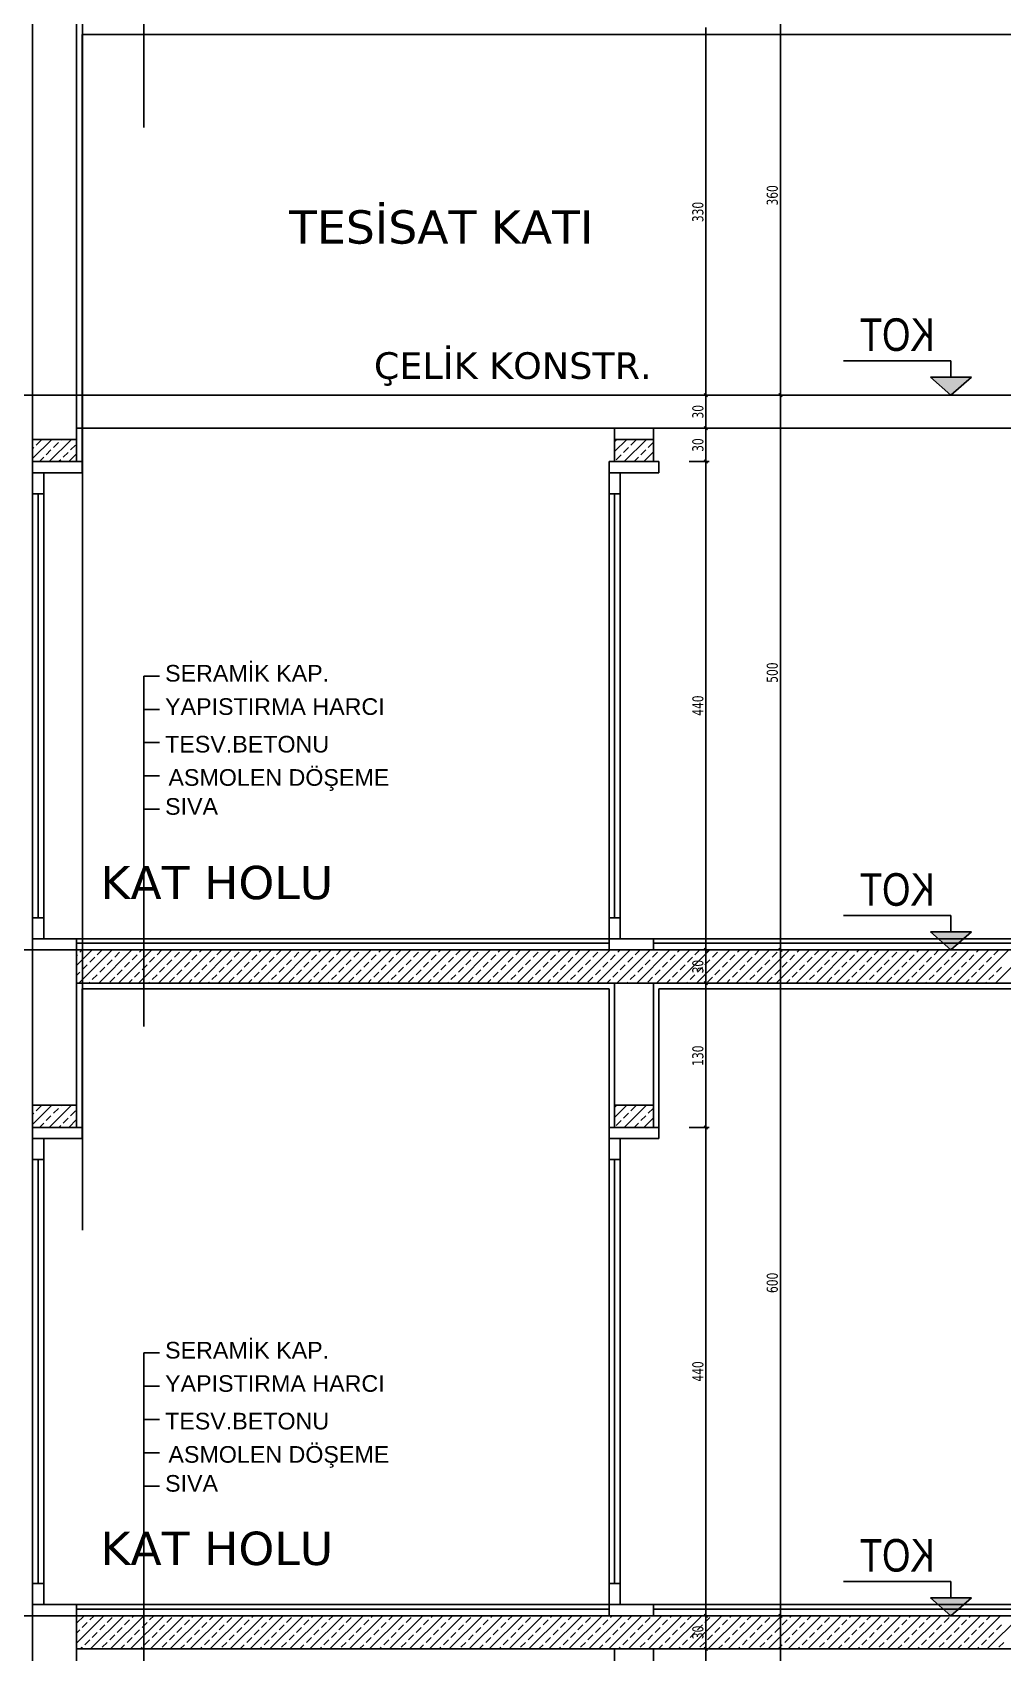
# Model space of a CAD drawing. Header units: millimetres. Extents: x 43168.9 to 43194.6, y -25545.1 to -25543.4.
# Drawn here: x 43182.2937 to 43182.4686, y -25544.4332 to -25544.1412 of the extents above; entities that cross this region are included whole.
import ezdxf
from ezdxf.enums import TextEntityAlignment as Align

# ---------------------------------------------------------------- set-up
doc = ezdxf.new("R2010")
doc.units = ezdxf.units.MM
doc.header["$LTSCALE"] = 200
doc.linetypes.add('kesit_$0$HIDDEN2', pattern=[0.1875, 0.125, -0.0625])
for name, color, linetype in [('dograma_sgh', 43, 'Continuous'), ('duv_sgh', 4, 'Continuous'), ('kaplama-gnl_sgh', 30, 'Continuous'), ('kesit_$0$izd-alt_sgh', 8, 'kesit_$0$HIDDEN2'), ('kolon-b.a_sgh', 6, 'Continuous'), ('metal-mal._sgh', 122, 'Continuous'), ('olcuic_sgh', 183, 'Continuous'), ('siva_sgh', 145, 'Continuous'), ('tarama-betonarme_sgh', 223, 'Continuous'), ('yazi-mahal_sgh', 12, 'Continuous'), ('yazi-malz_sgh', 7, 'Continuous')]:
    doc.layers.add(name, color=color, linetype=linetype)
doc.styles.add('1-200', font='arial.ttf', dxfattribs={"height": 60})
doc.styles.add('dim', font='VERDANA.TTF', dxfattribs={"width": 0.7})
doc.styles.add('kesit_$0$text2', font='arial.ttf')
doc.styles.add('text1', font='VERDANA.TTF')

msp = doc.modelspace()

# ---------------------------------------------------------------- hatches: boundary and pattern name
for points in [[(43182.45561, -25544.20332), (43182.46296, -25544.20332), (43182.45928, -25544.20656)], [(43182.45561, -25544.30332), (43182.46296, -25544.30332), (43182.45928, -25544.30656)], [(43182.45561, -25544.42332), (43182.46296, -25544.42332), (43182.45928, -25544.42656)]]:
    msp.add_hatch(color=256).paths.add_polyline_path(points)

# ---------------------------------------------------------------- linework, layer by layer
at = {"color": 0, "linetype": 'ByBlock'}
for p, q in [((43182.43988, -25544.20038), (43182.45928, -25544.20038)), ((43182.45928, -25544.20038), (43182.45928, -25544.20332)), ((43182.43988, -25544.30038), (43182.45928, -25544.30038)), ((43182.45928, -25544.30038), (43182.45928, -25544.30332)), ((43182.43988, -25544.42038), (43182.45928, -25544.42038)), ((43182.45928, -25544.42038), (43182.45928, -25544.42332))]:
    msp.add_line(p, q, dxfattribs=at)
for p, q in [((43182.46296, -25544.20332), (43182.45561, -25544.20332)), ((43182.45561, -25544.20332), (43182.45928, -25544.20656)), ((43182.45928, -25544.20656), (43182.46296, -25544.20332)), ((43182.29372, -25544.21856), (43182.30164, -25544.21856)), ((43182.39864, -25544.21856), (43182.40564, -25544.21856)), ((43182.46296, -25544.30332), (43182.45561, -25544.30332)), ((43182.45561, -25544.30332), (43182.45928, -25544.30656)), ((43182.45928, -25544.30656), (43182.46296, -25544.30332)), ((43182.29372, -25544.33856), (43182.30164, -25544.33856)), ((43182.39864, -25544.33856), (43182.40564, -25544.33856)), ((43182.46296, -25544.42332), (43182.45561, -25544.42332)), ((43182.45561, -25544.42332), (43182.45928, -25544.42656)), ((43182.45928, -25544.42656), (43182.46296, -25544.42332))]:
    msp.add_line(p, q)
at = {"color": 0, "linetype": 'ByBlock', "lineweight": -2}
for p, q in [((43182.4148, -25544.20626), (43182.4154, -25544.20686)), ((43182.4154, -25544.20686), (43182.4148, -25544.20626)), ((43182.42882, -25544.20686), (43182.42822, -25544.20626)), ((43182.42822, -25544.20626), (43182.42882, -25544.20686)), ((43182.4154, -25544.21286), (43182.4148, -25544.21226)), ((43182.4148, -25544.21226), (43182.4154, -25544.21286)), ((43182.4154, -25544.21886), (43182.4148, -25544.21826)), ((43182.4148, -25544.21826), (43182.4154, -25544.21886)), ((43182.4148, -25544.30626), (43182.4154, -25544.30686)), ((43182.4154, -25544.30686), (43182.4148, -25544.30626)), ((43182.42882, -25544.30686), (43182.42822, -25544.30626)), ((43182.42822, -25544.30626), (43182.42882, -25544.30686)), ((43182.4148, -25544.31226), (43182.4154, -25544.31286)), ((43182.4154, -25544.31286), (43182.4148, -25544.31226)), ((43182.4154, -25544.33886), (43182.4148, -25544.33826)), ((43182.4148, -25544.33826), (43182.4154, -25544.33886)), ((43182.4154, -25544.42686), (43182.4148, -25544.42626)), ((43182.4148, -25544.42626), (43182.4154, -25544.42686)), ((43182.42822, -25544.42626), (43182.42882, -25544.42686)), ((43182.42882, -25544.42686), (43182.42822, -25544.42626)), ((43182.4148, -25544.43226), (43182.4154, -25544.43286)), ((43182.4154, -25544.43286), (43182.4148, -25544.43226))]:
    msp.add_line(p, q, dxfattribs=at)
at = {"layer": 'dograma_sgh'}
for p, q in [((43182.29372, -25544.21856), (43182.29372, -25544.22056)), ((43182.30264, -25544.21856), (43182.29372, -25544.21856)), ((43182.29372, -25544.22056), (43182.30264, -25544.22056)), ((43182.29372, -25544.30456), (43182.29372, -25544.22056)), ((43182.29572, -25544.30456), (43182.29572, -25544.22056)), ((43182.30264, -25544.22056), (43182.30264, -25544.21856)), ((43182.39764, -25544.21856), (43182.39764, -25544.22056)), ((43182.40664, -25544.21856), (43182.39764, -25544.21856)), ((43182.39764, -25544.22056), (43182.40664, -25544.22056)), ((43182.39764, -25544.30456), (43182.39764, -25544.22056)), ((43182.39964, -25544.30456), (43182.39964, -25544.22056)), ((43182.40664, -25544.22056), (43182.40664, -25544.21856)), ((43182.29572, -25544.22436), (43182.29372, -25544.22436)), ((43182.29472, -25544.30076), (43182.29472, -25544.22436)), ((43182.39964, -25544.22436), (43182.39764, -25544.22436)), ((43182.39864, -25544.30076), (43182.39864, -25544.22436)), ((43182.29372, -25544.30076), (43182.29572, -25544.30076)), ((43182.39764, -25544.30076), (43182.39964, -25544.30076)), ((43182.29372, -25544.30456), (43182.29372, -25544.30656)), ((43182.30164, -25544.30456), (43182.29372, -25544.30456)), ((43182.30164, -25544.30656), (43182.30164, -25544.30456)), ((43182.39764, -25544.30456), (43182.39764, -25544.30656)), ((43182.40564, -25544.30456), (43182.39764, -25544.30456)), ((43182.40564, -25544.30656), (43182.40564, -25544.30456)), ((43182.29372, -25544.30656), (43182.30164, -25544.30656)), ((43182.39764, -25544.30656), (43182.40564, -25544.30656)), ((43182.29372, -25544.33856), (43182.29372, -25544.34056)), ((43182.30264, -25544.33856), (43182.29372, -25544.33856)), ((43182.29372, -25544.34056), (43182.30264, -25544.34056)), ((43182.29372, -25544.42456), (43182.29372, -25544.34056)), ((43182.29572, -25544.42456), (43182.29572, -25544.34056)), ((43182.30264, -25544.34056), (43182.30264, -25544.33856)), ((43182.39764, -25544.33856), (43182.39764, -25544.34056)), ((43182.40664, -25544.33856), (43182.39764, -25544.33856)), ((43182.39764, -25544.34056), (43182.40664, -25544.34056)), ((43182.39764, -25544.42456), (43182.39764, -25544.34056)), ((43182.39964, -25544.42456), (43182.39964, -25544.34056)), ((43182.40664, -25544.34056), (43182.40664, -25544.33856)), ((43182.29572, -25544.34436), (43182.29372, -25544.34436)), ((43182.29472, -25544.42076), (43182.29472, -25544.34436)), ((43182.39964, -25544.34436), (43182.39764, -25544.34436)), ((43182.39864, -25544.42076), (43182.39864, -25544.34436)), ((43182.29372, -25544.42076), (43182.29572, -25544.42076)), ((43182.39764, -25544.42076), (43182.39964, -25544.42076)), ((43182.29372, -25544.42456), (43182.29372, -25544.42656)), ((43182.30164, -25544.42456), (43182.29372, -25544.42456)), ((43182.30164, -25544.42656), (43182.30164, -25544.42456)), ((43182.39764, -25544.42456), (43182.39764, -25544.42656)), ((43182.40564, -25544.42456), (43182.39764, -25544.42456)), ((43182.40564, -25544.42656), (43182.40564, -25544.42456)), ((43182.29372, -25544.42656), (43182.30164, -25544.42656)), ((43182.39764, -25544.42656), (43182.40564, -25544.42656))]:
    msp.add_line(p, q, dxfattribs=at)
at = {"layer": 'duv_sgh'}
for p, q in [((43182.29372, -25544.13456), (43182.29372, -25544.21856)), ((43182.29372, -25544.13456), (43182.29372, -25544.21856)), ((43182.30164, -25544.13456), (43182.30164, -25544.21856)), ((43182.39864, -25544.21256), (43182.39864, -25544.21456)), ((43182.40564, -25544.21256), (43182.40564, -25544.21456)), ((43182.29372, -25544.21856), (43182.30164, -25544.21856)), ((43182.39864, -25544.21856), (43182.40564, -25544.21856)), ((43182.29372, -25544.30656), (43182.29372, -25544.33856)), ((43182.29372, -25544.30656), (43182.29372, -25544.33856)), ((43182.30164, -25544.30656), (43182.30164, -25544.33856)), ((43182.39864, -25544.31256), (43182.39864, -25544.33456)), ((43182.40564, -25544.31256), (43182.40564, -25544.33456)), ((43182.29372, -25544.33856), (43182.30164, -25544.33856)), ((43182.39864, -25544.33856), (43182.40564, -25544.33856)), ((43182.29372, -25544.42656), (43182.29372, -25544.49856)), ((43182.29372, -25544.42656), (43182.29372, -25544.49856)), ((43182.30164, -25544.42656), (43182.30164, -25544.49856)), ((43182.39864, -25544.43256), (43182.39864, -25544.49456)), ((43182.40564, -25544.43256), (43182.40564, -25544.49456))]:
    msp.add_line(p, q, dxfattribs=at)
at = {"layer": 'kaplama-gnl_sgh'}
for p, q in [((43182.30164, -25544.30456), (43182.39764, -25544.30456)), ((43182.30164, -25544.30536), (43182.39764, -25544.30536)), ((43182.40564, -25544.30456), (43182.47244, -25544.30456)), ((43182.40564, -25544.30536), (43182.47324, -25544.30536)), ((43182.30164, -25544.42456), (43182.39764, -25544.42456)), ((43182.30164, -25544.42536), (43182.39764, -25544.42536)), ((43182.40564, -25544.42456), (43182.49964, -25544.42456)), ((43182.40564, -25544.42536), (43182.49964, -25544.42536))]:
    msp.add_line(p, q, dxfattribs=at)
at = {"layer": 'kesit_$0$izd-alt_sgh'}
for p, q in [((43181.30862, -25544.20656), (43182.76331, -25544.20656)), ((43181.30862, -25544.30656), (43182.76331, -25544.30656)), ((43180.86662, -25544.42656), (43182.76331, -25544.42656))]:
    msp.add_line(p, q, dxfattribs=at)
at = {"layer": 'kolon-b.a_sgh'}
for p, q in [((43182.30164, -25544.21456), (43182.29372, -25544.21456)), ((43182.29372, -25544.21456), (43182.29372, -25544.21856)), ((43182.30164, -25544.21856), (43182.30164, -25544.21456)), ((43182.40564, -25544.21456), (43182.39864, -25544.21456)), ((43182.39864, -25544.21456), (43182.39864, -25544.21856)), ((43182.40564, -25544.21856), (43182.40564, -25544.21456)), ((43182.29372, -25544.21856), (43182.30164, -25544.21856)), ((43182.39864, -25544.21856), (43182.40564, -25544.21856)), ((43182.30164, -25544.30656), (43182.48764, -25544.30656)), ((43182.30164, -25544.31256), (43182.48764, -25544.31256)), ((43182.30164, -25544.33456), (43182.29372, -25544.33456)), ((43182.29372, -25544.33456), (43182.29372, -25544.33856)), ((43182.30164, -25544.33856), (43182.30164, -25544.33456)), ((43182.40564, -25544.33456), (43182.39864, -25544.33456)), ((43182.39864, -25544.33456), (43182.39864, -25544.33856)), ((43182.40564, -25544.33856), (43182.40564, -25544.33456)), ((43182.29372, -25544.33856), (43182.30164, -25544.33856)), ((43182.39864, -25544.33856), (43182.40564, -25544.33856)), ((43182.30164, -25544.42656), (43182.51164, -25544.42656)), ((43182.30164, -25544.42656), (43182.51164, -25544.42656)), ((43182.30164, -25544.43256), (43182.51164, -25544.43256))]:
    msp.add_line(p, q, dxfattribs=at)
at = {"layer": 'metal-mal._sgh'}
for p, q in [((43182.30164, -25544.20656), (43182.57735, -25544.20656)), ((43182.30164, -25544.21256), (43182.56596, -25544.21256))]:
    msp.add_line(p, q, dxfattribs=at)
at = {"layer": 'olcuic_sgh'}
for p, q in [((43182.42852, -25544.20681), (43182.42852, -25544.13431)), ((43182.4151, -25544.20681), (43182.4151, -25544.14031)), ((43182.4121, -25544.20656), (43182.4157, -25544.20656)), ((43182.4121, -25544.20656), (43182.4157, -25544.20656)), ((43182.4151, -25544.21281), (43182.4151, -25544.20631)), ((43182.42552, -25544.20656), (43182.42912, -25544.20656)), ((43182.42552, -25544.20656), (43182.42912, -25544.20656)), ((43182.42852, -25544.30681), (43182.42852, -25544.20631)), ((43182.4121, -25544.21256), (43182.4157, -25544.21256)), ((43182.4121, -25544.21256), (43182.4157, -25544.21256)), ((43182.4151, -25544.21881), (43182.4151, -25544.21231)), ((43182.4151, -25544.30681), (43182.4151, -25544.21831)), ((43182.4121, -25544.21856), (43182.4157, -25544.21856)), ((43182.4121, -25544.21856), (43182.4157, -25544.21856)), ((43182.4121, -25544.30656), (43182.4157, -25544.30656)), ((43182.4121, -25544.30656), (43182.4157, -25544.30656)), ((43182.4151, -25544.31281), (43182.4151, -25544.30631)), ((43182.42552, -25544.30656), (43182.42912, -25544.30656)), ((43182.42552, -25544.30656), (43182.42912, -25544.30656)), ((43182.42852, -25544.42681), (43182.42852, -25544.30631)), ((43182.4121, -25544.31256), (43182.4157, -25544.31256)), ((43182.4121, -25544.31256), (43182.4157, -25544.31256)), ((43182.4151, -25544.33881), (43182.4151, -25544.31231)), ((43182.4121, -25544.33856), (43182.4157, -25544.33856)), ((43182.4121, -25544.33856), (43182.4157, -25544.33856)), ((43182.4151, -25544.42681), (43182.4151, -25544.33831)), ((43182.4121, -25544.42656), (43182.4157, -25544.42656)), ((43182.4121, -25544.42656), (43182.4157, -25544.42656)), ((43182.4151, -25544.43281), (43182.4151, -25544.42631)), ((43182.42552, -25544.42656), (43182.42912, -25544.42656)), ((43182.42552, -25544.42656), (43182.42912, -25544.42656)), ((43182.42852, -25544.58681), (43182.42852, -25544.42631)), ((43182.4121, -25544.43256), (43182.4157, -25544.43256)), ((43182.4121, -25544.43256), (43182.4157, -25544.43256)), ((43182.4151, -25544.49881), (43182.4151, -25544.43231))]:
    msp.add_line(p, q, dxfattribs=at)
at = {"layer": 'siva_sgh'}
for p, q in [((43182.30272, -25543.72656), (43182.30272, -25544.3571)), ((43182.30264, -25544.21856), (43182.30264, -25544.14156)), ((43182.30264, -25544.14156), (43182.51264, -25544.14156)), ((43182.30264, -25544.33856), (43182.30264, -25544.31356)), ((43182.30264, -25544.31356), (43182.39764, -25544.31356)), ((43182.39764, -25544.31356), (43182.39764, -25544.33856)), ((43182.40664, -25544.33856), (43182.40664, -25544.31356)), ((43182.40664, -25544.31356), (43182.48864, -25544.31356))]:
    msp.add_line(p, q, dxfattribs=at)
at = {"layer": 'tarama-betonarme_sgh'}
for p, q in [((43182.29372, -25544.21801), (43182.29716, -25544.21456)), ((43182.29438, -25544.21558), (43182.29526, -25544.21469)), ((43182.2967, -25544.21856), (43182.3007, -25544.21456)), ((43182.29747, -25544.21602), (43182.29836, -25544.21513)), ((43182.2988, -25544.21469), (43182.29893, -25544.21456)), ((43182.39864, -25544.21676), (43182.40084, -25544.21456)), ((43182.39864, -25544.21499), (43182.39907, -25544.21456)), ((43182.40038, -25544.21856), (43182.40438, -25544.21456)), ((43182.40159, -25544.21558), (43182.40248, -25544.21469)), ((43182.40469, -25544.21602), (43182.40557, -25544.21513)), ((43182.29372, -25544.21624), (43182.29394, -25544.21602)), ((43182.29493, -25544.21856), (43182.29571, -25544.21779)), ((43182.29615, -25544.21734), (43182.29703, -25544.21646)), ((43182.29847, -25544.21856), (43182.2988, -25544.21823)), ((43182.29924, -25544.21779), (43182.30013, -25544.2169)), ((43182.30024, -25544.21856), (43182.30164, -25544.21716)), ((43182.30057, -25544.21646), (43182.30145, -25544.21558)), ((43182.39894, -25544.21823), (43182.39982, -25544.21734)), ((43182.40027, -25544.2169), (43182.40115, -25544.21602)), ((43182.40214, -25544.21856), (43182.40292, -25544.21779)), ((43182.40336, -25544.21734), (43182.40424, -25544.21646)), ((43182.40391, -25544.21856), (43182.40564, -25544.21683)), ((43182.30164, -25544.30937), (43182.30445, -25544.30656)), ((43182.30164, -25544.30758), (43182.30178, -25544.30743)), ((43182.30204, -25544.31256), (43182.30804, -25544.30656)), ((43182.30223, -25544.30698), (43182.30265, -25544.30656)), ((43182.30402, -25544.30878), (43182.30492, -25544.30788)), ((43182.30537, -25544.30743), (43182.30625, -25544.30656)), ((43182.30563, -25544.31256), (43182.31163, -25544.30656)), ((43182.30717, -25544.30923), (43182.30807, -25544.30833)), ((43182.30851, -25544.30788), (43182.30941, -25544.30698)), ((43182.30923, -25544.31256), (43182.31523, -25544.30656)), ((43182.31031, -25544.30968), (43182.31121, -25544.30878)), ((43182.31166, -25544.30833), (43182.31256, -25544.30743)), ((43182.31282, -25544.31256), (43182.31882, -25544.30656)), ((43182.313, -25544.30698), (43182.31343, -25544.30656)), ((43182.3148, -25544.30878), (43182.3157, -25544.30788)), ((43182.31615, -25544.30743), (43182.31702, -25544.30656)), ((43182.31641, -25544.31256), (43182.32241, -25544.30656)), ((43182.31794, -25544.30923), (43182.31884, -25544.30833)), ((43182.31929, -25544.30788), (43182.32019, -25544.30698)), ((43182.32, -25544.31256), (43182.326, -25544.30656)), ((43182.32109, -25544.30968), (43182.32199, -25544.30878)), ((43182.32243, -25544.30833), (43182.32333, -25544.30743)), ((43182.3236, -25544.31256), (43182.3296, -25544.30656)), ((43182.32378, -25544.30698), (43182.32421, -25544.30656)), ((43182.32558, -25544.30878), (43182.32648, -25544.30788)), ((43182.32692, -25544.30743), (43182.3278, -25544.30656)), ((43182.32719, -25544.31256), (43182.33319, -25544.30656)), ((43182.32872, -25544.30923), (43182.32962, -25544.30833)), ((43182.33007, -25544.30788), (43182.33097, -25544.30698)), ((43182.33078, -25544.31256), (43182.33678, -25544.30656)), ((43182.33186, -25544.30968), (43182.33276, -25544.30878)), ((43182.33321, -25544.30833), (43182.33411, -25544.30743)), ((43182.33437, -25544.31256), (43182.34037, -25544.30656)), ((43182.33456, -25544.30698), (43182.33498, -25544.30656)), ((43182.33635, -25544.30878), (43182.33725, -25544.30788)), ((43182.3377, -25544.30743), (43182.33858, -25544.30656)), ((43182.33796, -25544.31256), (43182.34396, -25544.30656)), ((43182.3395, -25544.30923), (43182.34039, -25544.30833)), ((43182.34084, -25544.30788), (43182.34174, -25544.30698)), ((43182.34156, -25544.31256), (43182.34756, -25544.30656)), ((43182.34264, -25544.30968), (43182.34354, -25544.30878)), ((43182.34399, -25544.30833), (43182.34488, -25544.30743)), ((43182.34515, -25544.31256), (43182.35115, -25544.30656)), ((43182.34533, -25544.30698), (43182.34576, -25544.30656)), ((43182.34713, -25544.30878), (43182.34803, -25544.30788)), ((43182.34848, -25544.30743), (43182.34935, -25544.30656)), ((43182.34874, -25544.31256), (43182.35474, -25544.30656)), ((43182.35027, -25544.30923), (43182.35117, -25544.30833)), ((43182.35162, -25544.30788), (43182.35252, -25544.30698)), ((43182.35233, -25544.31256), (43182.35833, -25544.30656)), ((43182.35342, -25544.30968), (43182.35431, -25544.30878)), ((43182.35476, -25544.30833), (43182.35566, -25544.30743)), ((43182.35592, -25544.31256), (43182.36192, -25544.30656)), ((43182.35611, -25544.30698), (43182.35654, -25544.30656)), ((43182.35791, -25544.30878), (43182.3588, -25544.30788)), ((43182.35925, -25544.30743), (43182.36013, -25544.30656)), ((43182.35952, -25544.31256), (43182.36552, -25544.30656)), ((43182.36105, -25544.30923), (43182.36195, -25544.30833)), ((43182.3624, -25544.30788), (43182.36329, -25544.30698)), ((43182.36311, -25544.31256), (43182.36911, -25544.30656)), ((43182.36419, -25544.30968), (43182.36509, -25544.30878)), ((43182.36554, -25544.30833), (43182.36644, -25544.30743)), ((43182.3667, -25544.31256), (43182.3727, -25544.30656)), ((43182.36689, -25544.30698), (43182.36731, -25544.30656)), ((43182.36868, -25544.30878), (43182.36958, -25544.30788)), ((43182.37003, -25544.30743), (43182.3709, -25544.30656)), ((43182.37029, -25544.31256), (43182.37629, -25544.30656)), ((43182.37183, -25544.30923), (43182.37272, -25544.30833)), ((43182.37317, -25544.30788), (43182.37407, -25544.30698)), ((43182.37388, -25544.31256), (43182.37988, -25544.30656)), ((43182.37497, -25544.30968), (43182.37587, -25544.30878)), ((43182.37632, -25544.30833), (43182.37721, -25544.30743)), ((43182.37748, -25544.31256), (43182.38348, -25544.30656)), ((43182.37766, -25544.30698), (43182.37809, -25544.30656)), ((43182.37946, -25544.30878), (43182.38036, -25544.30788)), ((43182.38081, -25544.30743), (43182.38168, -25544.30656)), ((43182.38107, -25544.31256), (43182.38707, -25544.30656)), ((43182.3826, -25544.30923), (43182.3835, -25544.30833)), ((43182.38395, -25544.30788), (43182.38485, -25544.30698)), ((43182.38466, -25544.31256), (43182.39066, -25544.30656)), ((43182.38575, -25544.30968), (43182.38664, -25544.30878)), ((43182.38709, -25544.30833), (43182.38799, -25544.30743)), ((43182.38825, -25544.31256), (43182.39425, -25544.30656)), ((43182.38844, -25544.30698), (43182.38886, -25544.30656)), ((43182.39024, -25544.30878), (43182.39113, -25544.30788)), ((43182.39158, -25544.30743), (43182.39246, -25544.30656)), ((43182.39184, -25544.31256), (43182.39784, -25544.30656)), ((43182.39338, -25544.30923), (43182.39428, -25544.30833)), ((43182.39473, -25544.30788), (43182.39562, -25544.30698)), ((43182.39544, -25544.31256), (43182.40144, -25544.30656)), ((43182.39652, -25544.30968), (43182.39742, -25544.30878)), ((43182.39787, -25544.30833), (43182.39877, -25544.30743)), ((43182.39903, -25544.31256), (43182.40503, -25544.30656)), ((43182.39922, -25544.30698), (43182.39964, -25544.30656)), ((43182.40101, -25544.30878), (43182.40191, -25544.30788)), ((43182.40236, -25544.30743), (43182.40323, -25544.30656)), ((43182.40262, -25544.31256), (43182.40862, -25544.30656)), ((43182.40415, -25544.30923), (43182.40505, -25544.30833)), ((43182.4055, -25544.30788), (43182.4064, -25544.30698)), ((43182.40621, -25544.31256), (43182.41221, -25544.30656)), ((43182.4073, -25544.30968), (43182.4082, -25544.30878)), ((43182.40864, -25544.30833), (43182.40954, -25544.30743)), ((43182.40981, -25544.31256), (43182.41581, -25544.30656)), ((43182.40999, -25544.30698), (43182.41042, -25544.30656)), ((43182.41179, -25544.30878), (43182.41269, -25544.30788)), ((43182.41313, -25544.30743), (43182.41401, -25544.30656)), ((43182.4134, -25544.31256), (43182.4194, -25544.30656)), ((43182.41493, -25544.30923), (43182.41583, -25544.30833)), ((43182.41628, -25544.30788), (43182.41718, -25544.30698)), ((43182.41699, -25544.31256), (43182.42299, -25544.30656)), ((43182.41807, -25544.30968), (43182.41897, -25544.30878)), ((43182.41942, -25544.30833), (43182.42032, -25544.30743)), ((43182.42058, -25544.31256), (43182.42658, -25544.30656)), ((43182.42077, -25544.30698), (43182.42119, -25544.30656)), ((43182.42256, -25544.30878), (43182.42346, -25544.30788)), ((43182.42391, -25544.30743), (43182.42479, -25544.30656)), ((43182.42417, -25544.31256), (43182.43017, -25544.30656)), ((43182.42571, -25544.30923), (43182.42661, -25544.30833)), ((43182.42705, -25544.30788), (43182.42795, -25544.30698)), ((43182.42777, -25544.31256), (43182.43377, -25544.30656)), ((43182.42885, -25544.30968), (43182.42975, -25544.30878)), ((43182.4302, -25544.30833), (43182.4311, -25544.30743)), ((43182.43136, -25544.31256), (43182.43736, -25544.30656)), ((43182.43154, -25544.30698), (43182.43197, -25544.30656)), ((43182.43334, -25544.30878), (43182.43424, -25544.30788)), ((43182.43469, -25544.30743), (43182.43556, -25544.30656)), ((43182.43495, -25544.31256), (43182.44095, -25544.30656)), ((43182.43648, -25544.30923), (43182.43738, -25544.30833)), ((43182.43783, -25544.30788), (43182.43873, -25544.30698)), ((43182.43854, -25544.31256), (43182.44454, -25544.30656)), ((43182.43963, -25544.30968), (43182.44052, -25544.30878)), ((43182.44097, -25544.30833), (43182.44187, -25544.30743)), ((43182.44213, -25544.31256), (43182.44813, -25544.30656)), ((43182.44232, -25544.30698), (43182.44275, -25544.30656)), ((43182.44412, -25544.30878), (43182.44501, -25544.30788)), ((43182.44546, -25544.30743), (43182.44634, -25544.30656)), ((43182.44573, -25544.31256), (43182.45173, -25544.30656)), ((43182.44726, -25544.30923), (43182.44816, -25544.30833)), ((43182.44861, -25544.30788), (43182.4495, -25544.30698)), ((43182.44932, -25544.31256), (43182.45532, -25544.30656)), ((43182.4504, -25544.30968), (43182.4513, -25544.30878)), ((43182.45175, -25544.30833), (43182.45265, -25544.30743)), ((43182.45291, -25544.31256), (43182.45891, -25544.30656)), ((43182.4531, -25544.30698), (43182.45352, -25544.30656)), ((43182.45489, -25544.30878), (43182.45579, -25544.30788)), ((43182.45624, -25544.30743), (43182.45711, -25544.30656)), ((43182.4565, -25544.31256), (43182.4625, -25544.30656)), ((43182.45804, -25544.30923), (43182.45893, -25544.30833)), ((43182.45938, -25544.30788), (43182.46028, -25544.30698)), ((43182.46009, -25544.31256), (43182.46609, -25544.30656)), ((43182.46118, -25544.30968), (43182.46208, -25544.30878)), ((43182.46253, -25544.30833), (43182.46342, -25544.30743)), ((43182.46369, -25544.31256), (43182.46969, -25544.30656)), ((43182.46387, -25544.30698), (43182.4643, -25544.30656)), ((43182.46567, -25544.30878), (43182.46657, -25544.30788)), ((43182.46702, -25544.30743), (43182.46789, -25544.30656)), ((43182.46728, -25544.31256), (43182.47328, -25544.30656)), ((43182.30164, -25544.31117), (43182.30223, -25544.31058)), ((43182.30268, -25544.31013), (43182.30358, -25544.30923)), ((43182.30447, -25544.31192), (43182.30537, -25544.31103)), ((43182.30582, -25544.31058), (43182.30672, -25544.30968)), ((43182.30762, -25544.31237), (43182.30851, -25544.31147)), ((43182.30896, -25544.31103), (43182.30986, -25544.31013)), ((43182.31211, -25544.31147), (43182.313, -25544.31058)), ((43182.31345, -25544.31013), (43182.31435, -25544.30923)), ((43182.31525, -25544.31192), (43182.31615, -25544.31103)), ((43182.3166, -25544.31058), (43182.3175, -25544.30968)), ((43182.31839, -25544.31237), (43182.31929, -25544.31147)), ((43182.31974, -25544.31103), (43182.32064, -25544.31013)), ((43182.32288, -25544.31147), (43182.32378, -25544.31058)), ((43182.32423, -25544.31013), (43182.32513, -25544.30923)), ((43182.32603, -25544.31192), (43182.32692, -25544.31103)), ((43182.32737, -25544.31058), (43182.32827, -25544.30968)), ((43182.32917, -25544.31237), (43182.33007, -25544.31147)), ((43182.33052, -25544.31103), (43182.33141, -25544.31013)), ((43182.33366, -25544.31147), (43182.33456, -25544.31058)), ((43182.33501, -25544.31013), (43182.3359, -25544.30923)), ((43182.3368, -25544.31192), (43182.3377, -25544.31103)), ((43182.33815, -25544.31058), (43182.33905, -25544.30968)), ((43182.33995, -25544.31237), (43182.34084, -25544.31147)), ((43182.34129, -25544.31103), (43182.34219, -25544.31013)), ((43182.34444, -25544.31147), (43182.34533, -25544.31058)), ((43182.34578, -25544.31013), (43182.34668, -25544.30923)), ((43182.34758, -25544.31192), (43182.34848, -25544.31103)), ((43182.34893, -25544.31058), (43182.34982, -25544.30968)), ((43182.35072, -25544.31237), (43182.35162, -25544.31147)), ((43182.35207, -25544.31103), (43182.35297, -25544.31013)), ((43182.35521, -25544.31147), (43182.35611, -25544.31058)), ((43182.35656, -25544.31013), (43182.35746, -25544.30923)), ((43182.35836, -25544.31192), (43182.35925, -25544.31103)), ((43182.3597, -25544.31058), (43182.3606, -25544.30968)), ((43182.3615, -25544.31237), (43182.3624, -25544.31147)), ((43182.36285, -25544.31103), (43182.36374, -25544.31013)), ((43182.36599, -25544.31147), (43182.36689, -25544.31058)), ((43182.36734, -25544.31013), (43182.36823, -25544.30923)), ((43182.36913, -25544.31192), (43182.37003, -25544.31103)), ((43182.37048, -25544.31058), (43182.37138, -25544.30968)), ((43182.37227, -25544.31237), (43182.37317, -25544.31147)), ((43182.37362, -25544.31103), (43182.37452, -25544.31013)), ((43182.37676, -25544.31147), (43182.37766, -25544.31058)), ((43182.37811, -25544.31013), (43182.37901, -25544.30923)), ((43182.37991, -25544.31192), (43182.38081, -25544.31103)), ((43182.38125, -25544.31058), (43182.38215, -25544.30968)), ((43182.38305, -25544.31237), (43182.38395, -25544.31147)), ((43182.3844, -25544.31103), (43182.3853, -25544.31013)), ((43182.38754, -25544.31147), (43182.38844, -25544.31058)), ((43182.38889, -25544.31013), (43182.38979, -25544.30923)), ((43182.39068, -25544.31192), (43182.39158, -25544.31103)), ((43182.39203, -25544.31058), (43182.39293, -25544.30968)), ((43182.39383, -25544.31237), (43182.39473, -25544.31147)), ((43182.39517, -25544.31103), (43182.39607, -25544.31013)), ((43182.39832, -25544.31147), (43182.39922, -25544.31058)), ((43182.39966, -25544.31013), (43182.40056, -25544.30923)), ((43182.40146, -25544.31192), (43182.40236, -25544.31103)), ((43182.40281, -25544.31058), (43182.40371, -25544.30968)), ((43182.4046, -25544.31237), (43182.4055, -25544.31147)), ((43182.40595, -25544.31103), (43182.40685, -25544.31013)), ((43182.40909, -25544.31147), (43182.40999, -25544.31058)), ((43182.41044, -25544.31013), (43182.41134, -25544.30923)), ((43182.41224, -25544.31192), (43182.41313, -25544.31103)), ((43182.41358, -25544.31058), (43182.41448, -25544.30968)), ((43182.41538, -25544.31237), (43182.41628, -25544.31147)), ((43182.41673, -25544.31103), (43182.41762, -25544.31013)), ((43182.41987, -25544.31147), (43182.42077, -25544.31058)), ((43182.42122, -25544.31013), (43182.42212, -25544.30923)), ((43182.42301, -25544.31192), (43182.42391, -25544.31103)), ((43182.42436, -25544.31058), (43182.42526, -25544.30968)), ((43182.42616, -25544.31237), (43182.42705, -25544.31147)), ((43182.4275, -25544.31103), (43182.4284, -25544.31013)), ((43182.43065, -25544.31147), (43182.43154, -25544.31058)), ((43182.43199, -25544.31013), (43182.43289, -25544.30923)), ((43182.43379, -25544.31192), (43182.43469, -25544.31103)), ((43182.43514, -25544.31058), (43182.43603, -25544.30968)), ((43182.43693, -25544.31237), (43182.43783, -25544.31147)), ((43182.43828, -25544.31103), (43182.43918, -25544.31013)), ((43182.44142, -25544.31147), (43182.44232, -25544.31058)), ((43182.44277, -25544.31013), (43182.44367, -25544.30923)), ((43182.44457, -25544.31192), (43182.44546, -25544.31103)), ((43182.44591, -25544.31058), (43182.44681, -25544.30968)), ((43182.44771, -25544.31237), (43182.44861, -25544.31147)), ((43182.44906, -25544.31103), (43182.44995, -25544.31013)), ((43182.4522, -25544.31147), (43182.4531, -25544.31058)), ((43182.45355, -25544.31013), (43182.45444, -25544.30923)), ((43182.45534, -25544.31192), (43182.45624, -25544.31103)), ((43182.45669, -25544.31058), (43182.45759, -25544.30968)), ((43182.45849, -25544.31237), (43182.45938, -25544.31147)), ((43182.45983, -25544.31103), (43182.46073, -25544.31013)), ((43182.46298, -25544.31147), (43182.46387, -25544.31058)), ((43182.46432, -25544.31013), (43182.46522, -25544.30923)), ((43182.46612, -25544.31192), (43182.46702, -25544.31103)), ((43182.46747, -25544.31058), (43182.46836, -25544.30968)), ((43182.30384, -25544.31256), (43182.30402, -25544.31237)), ((43182.31102, -25544.31256), (43182.31166, -25544.31192)), ((43182.31461, -25544.31256), (43182.3148, -25544.31237)), ((43182.3218, -25544.31256), (43182.32243, -25544.31192)), ((43182.32539, -25544.31256), (43182.32558, -25544.31237)), ((43182.33258, -25544.31256), (43182.33321, -25544.31192)), ((43182.33617, -25544.31256), (43182.33635, -25544.31237)), ((43182.34335, -25544.31256), (43182.34399, -25544.31192)), ((43182.34694, -25544.31256), (43182.34713, -25544.31237)), ((43182.35413, -25544.31256), (43182.35476, -25544.31192)), ((43182.35772, -25544.31256), (43182.35791, -25544.31237)), ((43182.3649, -25544.31256), (43182.36554, -25544.31192)), ((43182.3685, -25544.31256), (43182.36868, -25544.31237)), ((43182.37568, -25544.31256), (43182.37632, -25544.31192)), ((43182.37927, -25544.31256), (43182.37946, -25544.31237)), ((43182.38646, -25544.31256), (43182.38709, -25544.31192)), ((43182.39005, -25544.31256), (43182.39024, -25544.31237)), ((43182.39723, -25544.31256), (43182.39787, -25544.31192)), ((43182.40083, -25544.31256), (43182.40101, -25544.31237)), ((43182.40801, -25544.31256), (43182.40864, -25544.31192)), ((43182.4116, -25544.31256), (43182.41179, -25544.31237)), ((43182.41879, -25544.31256), (43182.41942, -25544.31192)), ((43182.42238, -25544.31256), (43182.42256, -25544.31237)), ((43182.42956, -25544.31256), (43182.4302, -25544.31192)), ((43182.43315, -25544.31256), (43182.43334, -25544.31237)), ((43182.44034, -25544.31256), (43182.44097, -25544.31192)), ((43182.44393, -25544.31256), (43182.44412, -25544.31237)), ((43182.45111, -25544.31256), (43182.45175, -25544.31192)), ((43182.45471, -25544.31256), (43182.45489, -25544.31237)), ((43182.46189, -25544.31256), (43182.46253, -25544.31192)), ((43182.46548, -25544.31256), (43182.46567, -25544.31237)), ((43182.29372, -25544.33801), (43182.29716, -25544.33456)), ((43182.29438, -25544.33558), (43182.29526, -25544.33469)), ((43182.2967, -25544.33856), (43182.3007, -25544.33456)), ((43182.29747, -25544.33602), (43182.29836, -25544.33513)), ((43182.2988, -25544.33469), (43182.29893, -25544.33456)), ((43182.39864, -25544.33676), (43182.40084, -25544.33456)), ((43182.39864, -25544.33499), (43182.39907, -25544.33456)), ((43182.40038, -25544.33856), (43182.40438, -25544.33456)), ((43182.40159, -25544.33558), (43182.40248, -25544.33469)), ((43182.40469, -25544.33602), (43182.40557, -25544.33513)), ((43182.29372, -25544.33624), (43182.29394, -25544.33602)), ((43182.29493, -25544.33856), (43182.29571, -25544.33779)), ((43182.29615, -25544.33734), (43182.29703, -25544.33646)), ((43182.29924, -25544.33779), (43182.30013, -25544.3369)), ((43182.30024, -25544.33856), (43182.30164, -25544.33716)), ((43182.30057, -25544.33646), (43182.30145, -25544.33558)), ((43182.39894, -25544.33823), (43182.39982, -25544.33734)), ((43182.40027, -25544.3369), (43182.40115, -25544.33602)), ((43182.40214, -25544.33856), (43182.40292, -25544.33779)), ((43182.40336, -25544.33734), (43182.40424, -25544.33646)), ((43182.40391, -25544.33856), (43182.40564, -25544.33683)), ((43182.29847, -25544.33856), (43182.2988, -25544.33823)), ((43182.30164, -25544.42791), (43182.30299, -25544.42656)), ((43182.30164, -25544.4315), (43182.30658, -25544.42656)), ((43182.30268, -25544.42867), (43182.30358, -25544.42777)), ((43182.30402, -25544.42732), (43182.30479, -25544.42656)), ((43182.30417, -25544.43256), (43182.31017, -25544.42656)), ((43182.30582, -25544.42912), (43182.30672, -25544.42822)), ((43182.30717, -25544.42777), (43182.30807, -25544.42687)), ((43182.30777, -25544.43256), (43182.31377, -25544.42656)), ((43182.31031, -25544.42822), (43182.31121, -25544.42732)), ((43182.31136, -25544.43256), (43182.31736, -25544.42656)), ((43182.31166, -25544.42687), (43182.31197, -25544.42656)), ((43182.31345, -25544.42867), (43182.31435, -25544.42777)), ((43182.3148, -25544.42732), (43182.31556, -25544.42656)), ((43182.31495, -25544.43256), (43182.32095, -25544.42656)), ((43182.3166, -25544.42912), (43182.3175, -25544.42822)), ((43182.31794, -25544.42777), (43182.31884, -25544.42687)), ((43182.31854, -25544.43256), (43182.32454, -25544.42656)), ((43182.32109, -25544.42822), (43182.32199, -25544.42732)), ((43182.32213, -25544.43256), (43182.32813, -25544.42656)), ((43182.32243, -25544.42687), (43182.32275, -25544.42656)), ((43182.32423, -25544.42867), (43182.32513, -25544.42777)), ((43182.32558, -25544.42732), (43182.32634, -25544.42656)), ((43182.32573, -25544.43256), (43182.33173, -25544.42656)), ((43182.32737, -25544.42912), (43182.32827, -25544.42822)), ((43182.32872, -25544.42777), (43182.32962, -25544.42687)), ((43182.32932, -25544.43256), (43182.33532, -25544.42656)), ((43182.33186, -25544.42822), (43182.33276, -25544.42732)), ((43182.33291, -25544.43256), (43182.33891, -25544.42656)), ((43182.33321, -25544.42687), (43182.33352, -25544.42656)), ((43182.33501, -25544.42867), (43182.3359, -25544.42777)), ((43182.33635, -25544.42732), (43182.33711, -25544.42656)), ((43182.3365, -25544.43256), (43182.3425, -25544.42656)), ((43182.33815, -25544.42912), (43182.33905, -25544.42822)), ((43182.3395, -25544.42777), (43182.34039, -25544.42687)), ((43182.34009, -25544.43256), (43182.34609, -25544.42656)), ((43182.34264, -25544.42822), (43182.34354, -25544.42732)), ((43182.34369, -25544.43256), (43182.34969, -25544.42656)), ((43182.34399, -25544.42687), (43182.3443, -25544.42656)), ((43182.34578, -25544.42867), (43182.34668, -25544.42777)), ((43182.34713, -25544.42732), (43182.34789, -25544.42656)), ((43182.34728, -25544.43256), (43182.35328, -25544.42656)), ((43182.34893, -25544.42912), (43182.34982, -25544.42822)), ((43182.35027, -25544.42777), (43182.35117, -25544.42687)), ((43182.35087, -25544.43256), (43182.35687, -25544.42656)), ((43182.35342, -25544.42822), (43182.35431, -25544.42732)), ((43182.35446, -25544.43256), (43182.36046, -25544.42656)), ((43182.35476, -25544.42687), (43182.35508, -25544.42656)), ((43182.35656, -25544.42867), (43182.35746, -25544.42777)), ((43182.35791, -25544.42732), (43182.35867, -25544.42656)), ((43182.35806, -25544.43256), (43182.36406, -25544.42656)), ((43182.3597, -25544.42912), (43182.3606, -25544.42822)), ((43182.36105, -25544.42777), (43182.36195, -25544.42687)), ((43182.36165, -25544.43256), (43182.36765, -25544.42656)), ((43182.36419, -25544.42822), (43182.36509, -25544.42732)), ((43182.36524, -25544.43256), (43182.37124, -25544.42656)), ((43182.36554, -25544.42687), (43182.36585, -25544.42656)), ((43182.36734, -25544.42867), (43182.36823, -25544.42777)), ((43182.36868, -25544.42732), (43182.36944, -25544.42656)), ((43182.36883, -25544.43256), (43182.37483, -25544.42656)), ((43182.37048, -25544.42912), (43182.37138, -25544.42822)), ((43182.37183, -25544.42777), (43182.37272, -25544.42687)), ((43182.37242, -25544.43256), (43182.37842, -25544.42656)), ((43182.37497, -25544.42822), (43182.37587, -25544.42732)), ((43182.37602, -25544.43256), (43182.38202, -25544.42656)), ((43182.37632, -25544.42687), (43182.37663, -25544.42656)), ((43182.37811, -25544.42867), (43182.37901, -25544.42777)), ((43182.37946, -25544.42732), (43182.38022, -25544.42656)), ((43182.37961, -25544.43256), (43182.38561, -25544.42656)), ((43182.38125, -25544.42912), (43182.38215, -25544.42822)), ((43182.3826, -25544.42777), (43182.3835, -25544.42687)), ((43182.3832, -25544.43256), (43182.3892, -25544.42656)), ((43182.38575, -25544.42822), (43182.38664, -25544.42732)), ((43182.38679, -25544.43256), (43182.39279, -25544.42656)), ((43182.38709, -25544.42687), (43182.3874, -25544.42656)), ((43182.38889, -25544.42867), (43182.38979, -25544.42777)), ((43182.39024, -25544.42732), (43182.391, -25544.42656)), ((43182.39038, -25544.43256), (43182.39638, -25544.42656)), ((43182.39203, -25544.42912), (43182.39293, -25544.42822)), ((43182.39338, -25544.42777), (43182.39428, -25544.42687)), ((43182.39398, -25544.43256), (43182.39998, -25544.42656)), ((43182.39652, -25544.42822), (43182.39742, -25544.42732)), ((43182.39757, -25544.43256), (43182.40357, -25544.42656)), ((43182.39787, -25544.42687), (43182.39818, -25544.42656)), ((43182.39966, -25544.42867), (43182.40056, -25544.42777)), ((43182.40101, -25544.42732), (43182.40177, -25544.42656)), ((43182.40116, -25544.43256), (43182.40716, -25544.42656)), ((43182.40281, -25544.42912), (43182.40371, -25544.42822)), ((43182.40415, -25544.42777), (43182.40505, -25544.42687)), ((43182.40475, -25544.43256), (43182.41075, -25544.42656)), ((43182.4073, -25544.42822), (43182.4082, -25544.42732)), ((43182.40834, -25544.43256), (43182.41434, -25544.42656)), ((43182.40864, -25544.42687), (43182.40896, -25544.42656)), ((43182.41044, -25544.42867), (43182.41134, -25544.42777)), ((43182.41179, -25544.42732), (43182.41255, -25544.42656)), ((43182.41194, -25544.43256), (43182.41794, -25544.42656)), ((43182.41358, -25544.42912), (43182.41448, -25544.42822)), ((43182.41493, -25544.42777), (43182.41583, -25544.42687)), ((43182.41553, -25544.43256), (43182.42153, -25544.42656)), ((43182.41807, -25544.42822), (43182.41897, -25544.42732)), ((43182.41912, -25544.43256), (43182.42512, -25544.42656)), ((43182.41942, -25544.42687), (43182.41973, -25544.42656)), ((43182.42122, -25544.42867), (43182.42212, -25544.42777)), ((43182.42256, -25544.42732), (43182.42333, -25544.42656)), ((43182.42271, -25544.43256), (43182.42871, -25544.42656)), ((43182.42436, -25544.42912), (43182.42526, -25544.42822)), ((43182.42571, -25544.42777), (43182.42661, -25544.42687)), ((43182.42631, -25544.43256), (43182.43231, -25544.42656)), ((43182.42885, -25544.42822), (43182.42975, -25544.42732)), ((43182.4299, -25544.43256), (43182.4359, -25544.42656)), ((43182.4302, -25544.42687), (43182.43051, -25544.42656)), ((43182.43199, -25544.42867), (43182.43289, -25544.42777)), ((43182.43334, -25544.42732), (43182.4341, -25544.42656)), ((43182.43349, -25544.43256), (43182.43949, -25544.42656)), ((43182.43514, -25544.42912), (43182.43603, -25544.42822)), ((43182.43648, -25544.42777), (43182.43738, -25544.42687)), ((43182.43708, -25544.43256), (43182.44308, -25544.42656)), ((43182.43963, -25544.42822), (43182.44052, -25544.42732)), ((43182.44067, -25544.43256), (43182.44667, -25544.42656)), ((43182.44097, -25544.42687), (43182.44129, -25544.42656)), ((43182.44277, -25544.42867), (43182.44367, -25544.42777)), ((43182.44412, -25544.42732), (43182.44488, -25544.42656)), ((43182.44427, -25544.43256), (43182.45027, -25544.42656)), ((43182.44591, -25544.42912), (43182.44681, -25544.42822)), ((43182.44726, -25544.42777), (43182.44816, -25544.42687)), ((43182.44786, -25544.43256), (43182.45386, -25544.42656)), ((43182.4504, -25544.42822), (43182.4513, -25544.42732)), ((43182.45145, -25544.43256), (43182.45745, -25544.42656)), ((43182.45175, -25544.42687), (43182.45206, -25544.42656)), ((43182.45355, -25544.42867), (43182.45444, -25544.42777)), ((43182.45489, -25544.42732), (43182.45565, -25544.42656)), ((43182.45504, -25544.43256), (43182.46104, -25544.42656)), ((43182.45669, -25544.42912), (43182.45759, -25544.42822)), ((43182.45804, -25544.42777), (43182.45893, -25544.42687)), ((43182.45863, -25544.43256), (43182.46463, -25544.42656)), ((43182.46118, -25544.42822), (43182.46208, -25544.42732)), ((43182.46223, -25544.43256), (43182.46823, -25544.42656)), ((43182.46253, -25544.42687), (43182.46284, -25544.42656)), ((43182.46432, -25544.42867), (43182.46522, -25544.42777)), ((43182.46567, -25544.42732), (43182.46643, -25544.42656)), ((43182.46582, -25544.43256), (43182.47182, -25544.42656)), ((43182.46747, -25544.42912), (43182.46836, -25544.42822)), ((43182.30164, -25544.42971), (43182.30223, -25544.42912)), ((43182.30313, -25544.43181), (43182.30402, -25544.43091)), ((43182.30447, -25544.43046), (43182.30537, -25544.42957)), ((43182.30627, -25544.43226), (43182.30717, -25544.43136)), ((43182.30762, -25544.43091), (43182.30851, -25544.43001)), ((43182.30896, -25544.42957), (43182.30986, -25544.42867)), ((43182.31076, -25544.43136), (43182.31166, -25544.43046)), ((43182.31211, -25544.43001), (43182.313, -25544.42912)), ((43182.3139, -25544.43181), (43182.3148, -25544.43091)), ((43182.31525, -25544.43046), (43182.31615, -25544.42957)), ((43182.31705, -25544.43226), (43182.31794, -25544.43136)), ((43182.31839, -25544.43091), (43182.31929, -25544.43001)), ((43182.31974, -25544.42957), (43182.32064, -25544.42867)), ((43182.32154, -25544.43136), (43182.32243, -25544.43046)), ((43182.32288, -25544.43001), (43182.32378, -25544.42912)), ((43182.32468, -25544.43181), (43182.32558, -25544.43091)), ((43182.32603, -25544.43046), (43182.32692, -25544.42957)), ((43182.32782, -25544.43226), (43182.32872, -25544.43136)), ((43182.32917, -25544.43091), (43182.33007, -25544.43001)), ((43182.33052, -25544.42957), (43182.33141, -25544.42867)), ((43182.33231, -25544.43136), (43182.33321, -25544.43046)), ((43182.33366, -25544.43001), (43182.33456, -25544.42912)), ((43182.33546, -25544.43181), (43182.33635, -25544.43091)), ((43182.3368, -25544.43046), (43182.3377, -25544.42957)), ((43182.3386, -25544.43226), (43182.3395, -25544.43136)), ((43182.33995, -25544.43091), (43182.34084, -25544.43001)), ((43182.34129, -25544.42957), (43182.34219, -25544.42867)), ((43182.34309, -25544.43136), (43182.34399, -25544.43046)), ((43182.34444, -25544.43001), (43182.34533, -25544.42912)), ((43182.34623, -25544.43181), (43182.34713, -25544.43091)), ((43182.34758, -25544.43046), (43182.34848, -25544.42957)), ((43182.34937, -25544.43226), (43182.35027, -25544.43136)), ((43182.35072, -25544.43091), (43182.35162, -25544.43001)), ((43182.35207, -25544.42957), (43182.35297, -25544.42867)), ((43182.35387, -25544.43136), (43182.35476, -25544.43046)), ((43182.35521, -25544.43001), (43182.35611, -25544.42912)), ((43182.35701, -25544.43181), (43182.35791, -25544.43091)), ((43182.35836, -25544.43046), (43182.35925, -25544.42957)), ((43182.36015, -25544.43226), (43182.36105, -25544.43136)), ((43182.3615, -25544.43091), (43182.3624, -25544.43001)), ((43182.36285, -25544.42957), (43182.36374, -25544.42867)), ((43182.36464, -25544.43136), (43182.36554, -25544.43046)), ((43182.36599, -25544.43001), (43182.36689, -25544.42912)), ((43182.36778, -25544.43181), (43182.36868, -25544.43091)), ((43182.36913, -25544.43046), (43182.37003, -25544.42957)), ((43182.37093, -25544.43226), (43182.37183, -25544.43136)), ((43182.37227, -25544.43091), (43182.37317, -25544.43001)), ((43182.37362, -25544.42957), (43182.37452, -25544.42867)), ((43182.37542, -25544.43136), (43182.37632, -25544.43046)), ((43182.37676, -25544.43001), (43182.37766, -25544.42912)), ((43182.37856, -25544.43181), (43182.37946, -25544.43091)), ((43182.37991, -25544.43046), (43182.38081, -25544.42957)), ((43182.3817, -25544.43226), (43182.3826, -25544.43136)), ((43182.38305, -25544.43091), (43182.38395, -25544.43001)), ((43182.3844, -25544.42957), (43182.3853, -25544.42867)), ((43182.38619, -25544.43136), (43182.38709, -25544.43046)), ((43182.38754, -25544.43001), (43182.38844, -25544.42912)), ((43182.38934, -25544.43181), (43182.39024, -25544.43091)), ((43182.39068, -25544.43046), (43182.39158, -25544.42957)), ((43182.39248, -25544.43226), (43182.39338, -25544.43136)), ((43182.39383, -25544.43091), (43182.39473, -25544.43001)), ((43182.39517, -25544.42957), (43182.39607, -25544.42867)), ((43182.39697, -25544.43136), (43182.39787, -25544.43046)), ((43182.39832, -25544.43001), (43182.39922, -25544.42912)), ((43182.40011, -25544.43181), (43182.40101, -25544.43091)), ((43182.40146, -25544.43046), (43182.40236, -25544.42957)), ((43182.40326, -25544.43226), (43182.40415, -25544.43136)), ((43182.4046, -25544.43091), (43182.4055, -25544.43001)), ((43182.40595, -25544.42957), (43182.40685, -25544.42867)), ((43182.40775, -25544.43136), (43182.40864, -25544.43046)), ((43182.40909, -25544.43001), (43182.40999, -25544.42912)), ((43182.41089, -25544.43181), (43182.41179, -25544.43091)), ((43182.41224, -25544.43046), (43182.41313, -25544.42957)), ((43182.41403, -25544.43226), (43182.41493, -25544.43136)), ((43182.41538, -25544.43091), (43182.41628, -25544.43001)), ((43182.41673, -25544.42957), (43182.41762, -25544.42867)), ((43182.41852, -25544.43136), (43182.41942, -25544.43046)), ((43182.41987, -25544.43001), (43182.42077, -25544.42912)), ((43182.42167, -25544.43181), (43182.42256, -25544.43091)), ((43182.42301, -25544.43046), (43182.42391, -25544.42957)), ((43182.42481, -25544.43226), (43182.42571, -25544.43136)), ((43182.42616, -25544.43091), (43182.42705, -25544.43001)), ((43182.4275, -25544.42957), (43182.4284, -25544.42867)), ((43182.4293, -25544.43136), (43182.4302, -25544.43046)), ((43182.43065, -25544.43001), (43182.43154, -25544.42912)), ((43182.43244, -25544.43181), (43182.43334, -25544.43091)), ((43182.43379, -25544.43046), (43182.43469, -25544.42957)), ((43182.43559, -25544.43226), (43182.43648, -25544.43136)), ((43182.43693, -25544.43091), (43182.43783, -25544.43001)), ((43182.43828, -25544.42957), (43182.43918, -25544.42867)), ((43182.44008, -25544.43136), (43182.44097, -25544.43046)), ((43182.44142, -25544.43001), (43182.44232, -25544.42912)), ((43182.44322, -25544.43181), (43182.44412, -25544.43091)), ((43182.44457, -25544.43046), (43182.44546, -25544.42957)), ((43182.44636, -25544.43226), (43182.44726, -25544.43136)), ((43182.44771, -25544.43091), (43182.44861, -25544.43001)), ((43182.44906, -25544.42957), (43182.44995, -25544.42867)), ((43182.45085, -25544.43136), (43182.45175, -25544.43046)), ((43182.4522, -25544.43001), (43182.4531, -25544.42912)), ((43182.45399, -25544.43181), (43182.45489, -25544.43091)), ((43182.45534, -25544.43046), (43182.45624, -25544.42957)), ((43182.45714, -25544.43226), (43182.45804, -25544.43136)), ((43182.45849, -25544.43091), (43182.45938, -25544.43001)), ((43182.45983, -25544.42957), (43182.46073, -25544.42867)), ((43182.46163, -25544.43136), (43182.46253, -25544.43046)), ((43182.46298, -25544.43001), (43182.46387, -25544.42912)), ((43182.46477, -25544.43181), (43182.46567, -25544.43091)), ((43182.46612, -25544.43046), (43182.46702, -25544.42957)), ((43182.46791, -25544.43226), (43182.46881, -25544.43136)), ((43182.30238, -25544.43256), (43182.30268, -25544.43226)), ((43182.30956, -25544.43256), (43182.31031, -25544.43181)), ((43182.31315, -25544.43256), (43182.31345, -25544.43226)), ((43182.32034, -25544.43256), (43182.32109, -25544.43181)), ((43182.32393, -25544.43256), (43182.32423, -25544.43226)), ((43182.33111, -25544.43256), (43182.33186, -25544.43181)), ((43182.33471, -25544.43256), (43182.33501, -25544.43226)), ((43182.34189, -25544.43256), (43182.34264, -25544.43181)), ((43182.34548, -25544.43256), (43182.34578, -25544.43226)), ((43182.35267, -25544.43256), (43182.35342, -25544.43181)), ((43182.35626, -25544.43256), (43182.35656, -25544.43226)), ((43182.36344, -25544.43256), (43182.36419, -25544.43181)), ((43182.36704, -25544.43256), (43182.36734, -25544.43226)), ((43182.37422, -25544.43256), (43182.37497, -25544.43181)), ((43182.37781, -25544.43256), (43182.37811, -25544.43226)), ((43182.385, -25544.43256), (43182.38575, -25544.43181)), ((43182.38859, -25544.43256), (43182.38889, -25544.43226)), ((43182.39577, -25544.43256), (43182.39652, -25544.43181)), ((43182.39936, -25544.43256), (43182.39966, -25544.43226)), ((43182.40655, -25544.43256), (43182.4073, -25544.43181)), ((43182.41014, -25544.43256), (43182.41044, -25544.43226)), ((43182.41733, -25544.43256), (43182.41807, -25544.43181)), ((43182.42092, -25544.43256), (43182.42122, -25544.43226)), ((43182.4281, -25544.43256), (43182.42885, -25544.43181)), ((43182.43169, -25544.43256), (43182.43199, -25544.43226)), ((43182.43888, -25544.43256), (43182.43963, -25544.43181)), ((43182.44247, -25544.43256), (43182.44277, -25544.43226)), ((43182.44965, -25544.43256), (43182.4504, -25544.43181)), ((43182.45325, -25544.43256), (43182.45355, -25544.43226)), ((43182.46043, -25544.43256), (43182.46118, -25544.43181)), ((43182.46402, -25544.43256), (43182.46432, -25544.43226))]:
    msp.add_line(p, q, dxfattribs=at)
at = {"layer": 'yazi-malz_sgh'}
for p, q in [((43182.31379, -25544.09521), (43182.31379, -25544.15837)), ((43182.31379, -25544.25721), (43182.3166, -25544.25721)), ((43182.31379, -25544.25721), (43182.31379, -25544.32037)), ((43182.31379, -25544.26321), (43182.3166, -25544.26321)), ((43182.31379, -25544.26921), (43182.3166, -25544.26921)), ((43182.31379, -25544.27521), (43182.3166, -25544.27521)), ((43182.31379, -25544.28121), (43182.3166, -25544.28121)), ((43182.31379, -25544.37921), (43182.3166, -25544.37921)), ((43182.31379, -25544.37921), (43182.31379, -25544.44237)), ((43182.31379, -25544.38521), (43182.3166, -25544.38521)), ((43182.31379, -25544.39121), (43182.3166, -25544.39121)), ((43182.31379, -25544.39721), (43182.3166, -25544.39721)), ((43182.31379, -25544.40321), (43182.3166, -25544.40321))]:
    msp.add_line(p, q, dxfattribs=at)

# ---------------------------------------------------------------- texts
at = {"color": 0, "linetype": 'ByBlock', "style": 'kesit_$0$text2', "text_generation_flag": 2, "width": 0.8}
for p in [(43182.44284, -25544.20038), (43182.44284, -25544.30038), (43182.44284, -25544.42038)]:
    msp.add_attdef('KOT', text='+0.00', height=0.00588, dxfattribs=at).set_placement(p, align=Align.BOTTOM_RIGHT)
at = {"layer": 'olcuic_sgh', "color": 2, "style": 'dim', "width": 0.7}
for s, p in [('360', (43182.42806, -25544.17241)), ('330', (43182.41464, -25544.17541)), ('30', (43182.41464, -25544.2108)), ('30', (43182.41464, -25544.2168)), ('500', (43182.42806, -25544.25842)), ('440', (43182.41464, -25544.26437)), ('30', (43182.41464, -25544.3108)), ('130', (43182.41464, -25544.32746)), ('600', (43182.42806, -25544.3684)), ('440', (43182.41464, -25544.38437)), ('30', (43182.41464, -25544.4308))]:
    msp.add_text(s, height=0.002, rotation=90, dxfattribs=at).set_placement(p)
at = {"layer": 'yazi-mahal_sgh', "style": 'text1'}
for s, height, p in [('TESİSAT KATI', 0.006, (43182.39482, -25544.17927)), ('ÇELİK KONSTR.', 0.0048, (43182.40532, -25544.20365)), ('KAT HOLU', 0.006, (43182.3479, -25544.29742)), ('KAT HOLU', 0.006, (43182.3479, -25544.41742))]:
    msp.add_text(s, height=height, dxfattribs=at).set_placement(p, align=Align.RIGHT)
at = {"layer": 'yazi-malz_sgh', "style": '1-200'}
for s, p in [('SERAMİK KAP.', (43182.3176, -25544.25821)), ('YAPISTIRMA HARCI', (43182.3176, -25544.26421)), ('TESV.BETONU', (43182.3176, -25544.27099)), ('ASMOLEN DÖŞEME', (43182.3182, -25544.27699)), ('SIVA', (43182.3176, -25544.28221)), ('SERAMİK KAP.', (43182.3176, -25544.38021)), ('YAPISTIRMA HARCI', (43182.3176, -25544.38621)), ('TESV.BETONU', (43182.3176, -25544.39299)), ('ASMOLEN DÖŞEME', (43182.3182, -25544.39899)), ('SIVA', (43182.3176, -25544.40421))]:
    msp.add_text(s, height=0.003, rotation=360, dxfattribs=at).set_placement(p)

doc.saveas('drawing.dxf')
